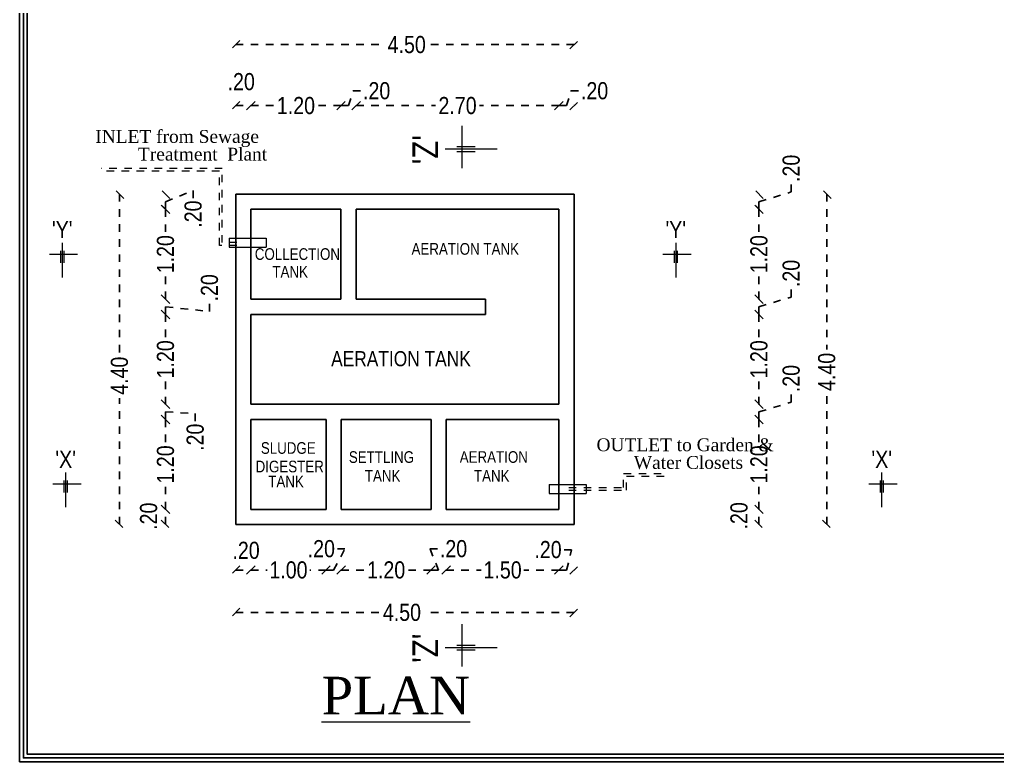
# Model space of a CAD drawing. Header units: metres. Extents: x 3396 to 3562, y 2179 to 2331.
# Drawn here: x 3535.96 to 3548.94, y 2251.16 to 2260.97 of the extents above; entities that cross this region are included whole.
import ezdxf

# ---------------------------------------------------------------- set-up
doc = ezdxf.new("R2010")
doc.units = ezdxf.units.M
doc.header["$PDMODE"] = 34
doc.linetypes.add('CENTER', pattern=[2, 1.25, -0.25, 0.25, -0.25])
for name, color, linetype, lineweight in [('DIM', 140, 'Continuous', 15), ('GRID', 252, 'CENTER', 5), ('text', 7, 'Continuous', 5)]:
    doc.layers.add(name, color=color, linetype=linetype, lineweight=lineweight)
doc.layers.add('WALL', color=1, linetype='Continuous')
doc.styles.add('BOUND1', font='times.ttf')
doc.styles.add('HANDWRITE', font='ARIALN.TTF')
doc.dimstyles.new('APP', dxfattribs={"dimscale": 0, "dimtxt": 9, "dimasz": 4.5, "dimexe": 0.18, "dimexo": 0.0625, "dimgap": 2, "dimtad": 0, "dimlfac": 0.0254, "dimzin": 4, "dimdsep": 46, "dimtxsty": 'HANDWRITE', "dimblk1": 'OBLIQUE', "dimblk2": 'OBLIQUE', "dimsah": 1, "dimcen": 0.09, "dimse1": 1, "dimse2": 1, "dimadec": 0, "dimazin": 0, "dimtfac": 1, "dimtmove": 0, "dimatfit": 3, "dimldrblk": 'OBLIQUE', "dimfxl": 0, "dimtolj": 1, "dimtzin": 0, "dimarcsym": 0})

# ---------------------------------------------------------------- blocks, each defined once
blk = doc.blocks.new('_Oblique')
at = {"color": 0, "linetype": 'ByBlock', "lineweight": -2}
blk.add_line((-0.5, -0.5), (0.5, 0.5), dxfattribs=at)
blk = doc.blocks.new('*D106')
at = {"layer": 'Defpoints', "color": 0}
for p in [(315747.26, -10963.84), (315807.51, -10963.84), (315807.51, -10971.71)]:
    blk.add_point(p, dxfattribs=at)
at = {"layer": 'GRID', "color": 0, "lineweight": -2}
blk.add_line((315747.26, -10971.71), (315747.26, -10963.84), dxfattribs=at)
at = {"layer": 'GRID', "color": 0, "lineweight": -2, "xscale": 4.5, "yscale": 4.5, "zscale": 4.5}
for p, rotation in [((315747.26, -10963.84), 90), ((315747.26, -10971.71), 270)]:
    blk.add_blockref('_Oblique', p, dxfattribs=dict(at, rotation=rotation))
at = {"layer": 'GRID', "color": 0, "insert": (315738.38, -10967.44), "char_height": 9, "attachment_point": 5, "rotation": 90, "style": 'HANDWRITE'}
blk.add_mtext('\\A1;.20', dxfattribs=at)
blk = doc.blocks.new('*D107')
at = {"layer": 'Defpoints', "color": 0}
for p in [(315747.26, -10916.59), (315806.24, -10916.59), (315807.51, -10963.84)]:
    blk.add_point(p, dxfattribs=at)
at = {"layer": 'GRID', "color": 0, "lineweight": -2}
for p, q in [((315747.26, -10916.59), (315747.26, -10928.99)), ((315747.26, -10963.84), (315747.26, -10951.45))]:
    blk.add_line(p, q, dxfattribs=at)
at = {"layer": 'GRID', "color": 0, "lineweight": -2, "xscale": 4.5, "yscale": 4.5, "zscale": 4.5}
for p, rotation in [((315747.26, -10916.59), 90), ((315747.26, -10963.84), 270)]:
    blk.add_blockref('_Oblique', p, dxfattribs=dict(at, rotation=rotation))
at = {"layer": 'GRID', "color": 0, "insert": (315747.26, -10940.22), "char_height": 9, "attachment_point": 5, "rotation": 90, "style": 'HANDWRITE'}
blk.add_mtext('\\A1;1.20', dxfattribs=at)
blk = doc.blocks.new('*D108')
at = {"layer": 'Defpoints', "color": 0}
for p in [(315747.26, -10908.59), (315806.24, -10908.59), (315806.24, -10916.59)]:
    blk.add_point(p, dxfattribs=at)
at = {"layer": 'GRID', "color": 0, "lineweight": -2}
for p, q in [((315747.26, -10916.59), (315747.26, -10908.59)), ((315747.26, -10912.59), (315762.88, -10913.52)), ((315762.88, -10913.52), (315762.88, -10917.52))]:
    blk.add_line(p, q, dxfattribs=at)
at = {"layer": 'GRID', "color": 0, "lineweight": -2, "xscale": 4.5, "yscale": 4.5, "zscale": 4.5}
for p, rotation in [((315747.26, -10908.59), 90), ((315747.26, -10916.59), 270)]:
    blk.add_blockref('_Oblique', p, dxfattribs=dict(at, rotation=rotation))
at = {"layer": 'GRID', "color": 0, "insert": (315762.88, -10925.95), "char_height": 9, "attachment_point": 5, "rotation": 90, "style": 'HANDWRITE'}
blk.add_mtext('\\A1;.20', dxfattribs=at)
blk = doc.blocks.new('*D109')
at = {"layer": 'Defpoints', "color": 0}
for p in [(315747.26, -10861.34), (315806.24, -10861.34), (315806.24, -10908.59)]:
    blk.add_point(p, dxfattribs=at)
at = {"layer": 'GRID', "color": 0, "lineweight": -2}
for p, q in [((315747.26, -10861.34), (315747.26, -10873.74)), ((315747.26, -10908.59), (315747.26, -10896.2))]:
    blk.add_line(p, q, dxfattribs=at)
at = {"layer": 'GRID', "color": 0, "lineweight": -2, "xscale": 4.5, "yscale": 4.5, "zscale": 4.5}
for p, rotation in [((315747.26, -10861.34), 90), ((315747.26, -10908.59), 270)]:
    blk.add_blockref('_Oblique', p, dxfattribs=dict(at, rotation=rotation))
at = {"layer": 'GRID', "color": 0, "insert": (315747.26, -10884.97), "char_height": 9, "attachment_point": 5, "rotation": 90, "style": 'HANDWRITE'}
blk.add_mtext('\\A1;1.20', dxfattribs=at)
blk = doc.blocks.new('*D110')
at = {"layer": 'Defpoints', "color": 0}
for p in [(315747.26, -10853.34), (315806.24, -10853.34), (315806.24, -10861.34)]:
    blk.add_point(p, dxfattribs=at)
at = {"layer": 'GRID', "color": 0, "lineweight": -2}
for p, q in [((315747.26, -10861.34), (315747.26, -10853.34)), ((315747.26, -10857.34), (315770.39, -10859.82)), ((315770.39, -10859.82), (315770.39, -10855.82))]:
    blk.add_line(p, q, dxfattribs=at)
at = {"layer": 'GRID', "color": 0, "lineweight": -2, "xscale": 4.5, "yscale": 4.5, "zscale": 4.5}
for p, rotation in [((315747.26, -10853.34), 90), ((315747.26, -10861.34), 270)]:
    blk.add_blockref('_Oblique', p, dxfattribs=dict(at, rotation=rotation))
at = {"layer": 'GRID', "color": 0, "insert": (315770.39, -10847.39), "char_height": 9, "attachment_point": 5, "rotation": 90, "style": 'HANDWRITE'}
blk.add_mtext('\\A1;.20', dxfattribs=at)
blk = doc.blocks.new('*D111')
at = {"layer": 'Defpoints', "color": 0}
for p in [(315747.26, -10806.09), (315806.24, -10806.09), (315806.24, -10853.34)]:
    blk.add_point(p, dxfattribs=at)
at = {"layer": 'GRID', "color": 0, "lineweight": -2}
for p, q in [((315747.26, -10806.09), (315747.26, -10818.49)), ((315747.26, -10853.34), (315747.26, -10840.95))]:
    blk.add_line(p, q, dxfattribs=at)
at = {"layer": 'GRID', "color": 0, "lineweight": -2, "xscale": 4.5, "yscale": 4.5, "zscale": 4.5}
for p, rotation in [((315747.26, -10806.09), 90), ((315747.26, -10853.34), 270)]:
    blk.add_blockref('_Oblique', p, dxfattribs=dict(at, rotation=rotation))
at = {"layer": 'GRID', "color": 0, "insert": (315747.26, -10829.72), "char_height": 9, "attachment_point": 5, "rotation": 90, "style": 'HANDWRITE'}
blk.add_mtext('\\A1;1.20', dxfattribs=at)
blk = doc.blocks.new('*D112')
at = {"layer": 'Defpoints', "color": 0}
for p in [(315747.26, -10798.09), (315806.24, -10798.09), (315806.24, -10806.09)]:
    blk.add_point(p, dxfattribs=at)
at = {"layer": 'GRID', "color": 0, "lineweight": -2}
for p, q in [((315747.26, -10802.09), (315761.79, -10796.2)), ((315761.79, -10796.2), (315761.79, -10800.2)), ((315747.26, -10806.09), (315747.26, -10798.09))]:
    blk.add_line(p, q, dxfattribs=at)
at = {"layer": 'GRID', "color": 0, "lineweight": -2, "xscale": 4.5, "yscale": 4.5, "zscale": 4.5}
for p, rotation in [((315747.26, -10798.09), 90), ((315747.26, -10806.09), 270)]:
    blk.add_blockref('_Oblique', p, dxfattribs=dict(at, rotation=rotation))
at = {"layer": 'GRID', "color": 0, "insert": (315761.79, -10808.64), "char_height": 9, "attachment_point": 5, "rotation": 90, "style": 'HANDWRITE'}
blk.add_mtext('\\A1;.20', dxfattribs=at)
blk = doc.blocks.new('*D113')
at = {"layer": 'Defpoints', "color": 0}
for p in [(315723.02, -10798.09), (315784.16, -10798.09), (315784.16, -10971.71)]:
    blk.add_point(p, dxfattribs=at)
at = {"layer": 'GRID', "color": 0, "lineweight": -2}
for p, q in [((315723.02, -10798.09), (315723.02, -10881.88)), ((315723.02, -10971.71), (315723.02, -10905.33))]:
    blk.add_line(p, q, dxfattribs=at)
at = {"layer": 'GRID', "color": 0, "lineweight": -2, "xscale": 4.5, "yscale": 4.5, "zscale": 4.5}
for p, rotation in [((315723.02, -10798.09), 90), ((315723.02, -10971.71), 270)]:
    blk.add_blockref('_Oblique', p, dxfattribs=dict(at, rotation=rotation))
at = {"layer": 'GRID', "color": 0, "insert": (315723.02, -10893.6), "char_height": 9, "attachment_point": 5, "rotation": 90, "style": 'HANDWRITE'}
blk.add_mtext('\\A1;4.40', dxfattribs=at)
blk = doc.blocks.new('*D114')
at = {"layer": 'Defpoints', "color": 0}
for p in [(315927.57, -10963.84), (316059.4, -10963.84), (315927.57, -10971.71)]:
    blk.add_point(p, dxfattribs=at)
at = {"layer": 'GRID', "color": 0, "lineweight": -2}
blk.add_line((316059.4, -10971.71), (316059.4, -10963.84), dxfattribs=at)
at = {"layer": 'GRID', "color": 0, "lineweight": -2, "xscale": 4.5, "yscale": 4.5, "zscale": 4.5}
for p, rotation in [((316059.4, -10963.84), 90), ((316059.4, -10971.71), 270)]:
    blk.add_blockref('_Oblique', p, dxfattribs=dict(at, rotation=rotation))
at = {"layer": 'GRID', "color": 0, "insert": (316048.92, -10967.24), "char_height": 9, "attachment_point": 5, "rotation": 90, "style": 'HANDWRITE'}
blk.add_mtext('\\A1;.20', dxfattribs=at)
blk = doc.blocks.new('*D115')
at = {"layer": 'Defpoints', "color": 0}
for p in [(315915.58, -10916.59), (316059.4, -10916.59), (315927.57, -10963.84)]:
    blk.add_point(p, dxfattribs=at)
at = {"layer": 'GRID', "color": 0, "lineweight": -2}
for p, q in [((316059.4, -10916.59), (316059.4, -10928.99)), ((316059.4, -10963.84), (316059.4, -10951.45))]:
    blk.add_line(p, q, dxfattribs=at)
at = {"layer": 'GRID', "color": 0, "lineweight": -2, "xscale": 4.5, "yscale": 4.5, "zscale": 4.5}
for p, rotation in [((316059.4, -10916.59), 90), ((316059.4, -10963.84), 270)]:
    blk.add_blockref('_Oblique', p, dxfattribs=dict(at, rotation=rotation))
at = {"layer": 'GRID', "color": 0, "insert": (316059.4, -10940.22), "char_height": 9, "attachment_point": 5, "rotation": 90, "style": 'HANDWRITE'}
blk.add_mtext('\\A1;1.20', dxfattribs=at)
blk = doc.blocks.new('*D116')
at = {"layer": 'Defpoints', "color": 0}
for p in [(315915.58, -10908.59), (316059.4, -10908.59), (315915.58, -10916.59)]:
    blk.add_point(p, dxfattribs=at)
at = {"layer": 'GRID', "color": 0, "lineweight": -2}
for p, q in [((316076.37, -10907.5), (316076.37, -10903.5)), ((316059.4, -10912.59), (316076.37, -10907.5)), ((316059.4, -10916.59), (316059.4, -10908.59))]:
    blk.add_line(p, q, dxfattribs=at)
at = {"layer": 'GRID', "color": 0, "lineweight": -2, "xscale": 4.5, "yscale": 4.5, "zscale": 4.5}
for p, rotation in [((316059.4, -10908.59), 90), ((316059.4, -10916.59), 270)]:
    blk.add_blockref('_Oblique', p, dxfattribs=dict(at, rotation=rotation))
at = {"layer": 'GRID', "color": 0, "insert": (316076.37, -10895.07), "char_height": 9, "attachment_point": 5, "rotation": 90, "style": 'HANDWRITE'}
blk.add_mtext('\\A1;.20', dxfattribs=at)
blk = doc.blocks.new('*D117')
at = {"layer": 'Defpoints', "color": 0}
for p in [(315905.09, -10861.34), (316059.4, -10861.34), (315915.58, -10908.59)]:
    blk.add_point(p, dxfattribs=at)
at = {"layer": 'GRID', "color": 0, "lineweight": -2}
for p, q in [((316059.4, -10861.34), (316059.4, -10873.74)), ((316059.4, -10908.59), (316059.4, -10896.2))]:
    blk.add_line(p, q, dxfattribs=at)
at = {"layer": 'GRID', "color": 0, "lineweight": -2, "xscale": 4.5, "yscale": 4.5, "zscale": 4.5}
for p, rotation in [((316059.4, -10861.34), 90), ((316059.4, -10908.59), 270)]:
    blk.add_blockref('_Oblique', p, dxfattribs=dict(at, rotation=rotation))
at = {"layer": 'GRID', "color": 0, "insert": (316059.4, -10884.97), "char_height": 9, "attachment_point": 5, "rotation": 90, "style": 'HANDWRITE'}
blk.add_mtext('\\A1;1.20', dxfattribs=at)
blk = doc.blocks.new('*D118')
at = {"layer": 'Defpoints', "color": 0}
for p in [(315905.09, -10853.34), (316059.4, -10853.34), (315905.09, -10861.34)]:
    blk.add_point(p, dxfattribs=at)
at = {"layer": 'GRID', "color": 0, "lineweight": -2}
for p, q in [((316059.4, -10857.34), (316076.37, -10852.25)), ((316076.37, -10852.25), (316076.37, -10848.25)), ((316059.4, -10861.34), (316059.4, -10853.34))]:
    blk.add_line(p, q, dxfattribs=at)
at = {"layer": 'GRID', "color": 0, "lineweight": -2, "xscale": 4.5, "yscale": 4.5, "zscale": 4.5}
for p, rotation in [((316059.4, -10853.34), 90), ((316059.4, -10861.34), 270)]:
    blk.add_blockref('_Oblique', p, dxfattribs=dict(at, rotation=rotation))
at = {"layer": 'GRID', "color": 0, "insert": (316076.37, -10839.82), "char_height": 9, "attachment_point": 5, "rotation": 90, "style": 'HANDWRITE'}
blk.add_mtext('\\A1;.20', dxfattribs=at)
blk = doc.blocks.new('*D119')
at = {"layer": 'Defpoints', "color": 0}
for p in [(315925.55, -10806.09), (316059.4, -10806.09), (315905.09, -10853.34)]:
    blk.add_point(p, dxfattribs=at)
at = {"layer": 'GRID', "color": 0, "lineweight": -2}
for p, q in [((316059.4, -10806.09), (316059.4, -10818.49)), ((316059.4, -10853.34), (316059.4, -10840.95))]:
    blk.add_line(p, q, dxfattribs=at)
at = {"layer": 'GRID', "color": 0, "lineweight": -2, "xscale": 4.5, "yscale": 4.5, "zscale": 4.5}
for p, rotation in [((316059.4, -10806.09), 90), ((316059.4, -10853.34), 270)]:
    blk.add_blockref('_Oblique', p, dxfattribs=dict(at, rotation=rotation))
at = {"layer": 'GRID', "color": 0, "insert": (316059.4, -10829.72), "char_height": 9, "attachment_point": 5, "rotation": 90, "style": 'HANDWRITE'}
blk.add_mtext('\\A1;1.20', dxfattribs=at)
blk = doc.blocks.new('*D120')
at = {"layer": 'Defpoints', "color": 0}
for p in [(315925.55, -10798.09), (316059.4, -10798.09), (315925.55, -10806.09)]:
    blk.add_point(p, dxfattribs=at)
at = {"layer": 'GRID', "color": 0, "lineweight": -2}
for p, q in [((316076.37, -10797), (316076.37, -10793)), ((316059.4, -10802.09), (316076.37, -10797)), ((316059.4, -10806.09), (316059.4, -10798.09))]:
    blk.add_line(p, q, dxfattribs=at)
at = {"layer": 'GRID', "color": 0, "lineweight": -2, "xscale": 4.5, "yscale": 4.5, "zscale": 4.5}
for p, rotation in [((316059.4, -10798.09), 90), ((316059.4, -10806.09), 270)]:
    blk.add_blockref('_Oblique', p, dxfattribs=dict(at, rotation=rotation))
at = {"layer": 'GRID', "color": 0, "insert": (316076.37, -10784.57), "char_height": 9, "attachment_point": 5, "rotation": 90, "style": 'HANDWRITE'}
blk.add_mtext('\\A1;.20', dxfattribs=at)
blk = doc.blocks.new('*D121')
at = {"layer": 'Defpoints', "color": 0}
for p in [(315907.89, -10798.09), (316095.06, -10798.09), (315907.89, -10971.71)]:
    blk.add_point(p, dxfattribs=at)
at = {"layer": 'GRID', "color": 0, "lineweight": -2}
for p, q in [((316095.06, -10798.09), (316095.06, -10879.87)), ((316095.06, -10971.71), (316095.06, -10903.31))]:
    blk.add_line(p, q, dxfattribs=at)
at = {"layer": 'GRID', "color": 0, "lineweight": -2, "xscale": 4.5, "yscale": 4.5, "zscale": 4.5}
for p, rotation in [((316095.06, -10798.09), 90), ((316095.06, -10971.71), 270)]:
    blk.add_blockref('_Oblique', p, dxfattribs=dict(at, rotation=rotation))
at = {"layer": 'GRID', "color": 0, "insert": (316095.06, -10891.59), "char_height": 9, "attachment_point": 5, "rotation": 90, "style": 'HANDWRITE'}
blk.add_mtext('\\A1;4.40', dxfattribs=at)
blk = doc.blocks.new('*D122')
at = {"layer": 'Defpoints', "color": 0}
for p in [(315792.16, -10751.61), (315784.16, -10811.98), (315792.16, -10811.98)]:
    blk.add_point(p, dxfattribs=at)
at = {"layer": 'GRID', "color": 0, "lineweight": -2}
blk.add_line((315784.16, -10751.61), (315792.16, -10751.61), dxfattribs=at)
at = {"layer": 'GRID', "color": 0, "lineweight": -2, "xscale": 4.5, "yscale": 4.5, "zscale": 4.5, "rotation": 180}
blk.add_blockref('_Oblique', (315784.16, -10751.61), dxfattribs=at)
at = {"layer": 'GRID', "color": 0, "lineweight": -2, "xscale": 4.5, "yscale": 4.5, "zscale": 4.5}
blk.add_blockref('_Oblique', (315792.16, -10751.61), dxfattribs=at)
at = {"layer": 'GRID', "color": 0, "insert": (315787.05, -10739.04), "char_height": 9, "attachment_point": 5, "style": 'HANDWRITE'}
blk.add_mtext('\\A1;.20', dxfattribs=at)
blk = doc.blocks.new('*D123')
at = {"layer": 'Defpoints', "color": 0}
for p in [(315839.53, -10751.61), (315839.53, -10806.09), (315792.16, -10811.98)]:
    blk.add_point(p, dxfattribs=at)
at = {"layer": 'GRID', "color": 0, "lineweight": -2}
for p, q in [((315792.16, -10751.61), (315804.62, -10751.61)), ((315839.53, -10751.61), (315827.07, -10751.61))]:
    blk.add_line(p, q, dxfattribs=at)
at = {"layer": 'GRID', "color": 0, "lineweight": -2, "xscale": 4.5, "yscale": 4.5, "zscale": 4.5, "rotation": 180}
blk.add_blockref('_Oblique', (315792.16, -10751.61), dxfattribs=at)
at = {"layer": 'GRID', "color": 0, "lineweight": -2, "xscale": 4.5, "yscale": 4.5, "zscale": 4.5}
blk.add_blockref('_Oblique', (315839.53, -10751.61), dxfattribs=at)
at = {"layer": 'GRID', "color": 0, "insert": (315815.85, -10751.61), "char_height": 9, "attachment_point": 5, "style": 'HANDWRITE'}
blk.add_mtext('\\A1;1.20', dxfattribs=at)
blk = doc.blocks.new('*D124')
at = {"layer": 'Defpoints', "color": 0}
for p in [(315847.53, -10751.61), (315839.53, -10806.09), (315847.53, -10806.09)]:
    blk.add_point(p, dxfattribs=at)
at = {"layer": 'GRID', "color": 0, "lineweight": -2}
for p, q in [((315843.53, -10751.61), (315845.86, -10743.83)), ((315845.86, -10743.83), (315849.86, -10743.83)), ((315839.53, -10751.61), (315847.53, -10751.61))]:
    blk.add_line(p, q, dxfattribs=at)
at = {"layer": 'GRID', "color": 0, "lineweight": -2, "xscale": 4.5, "yscale": 4.5, "zscale": 4.5, "rotation": 180}
blk.add_blockref('_Oblique', (315839.53, -10751.61), dxfattribs=at)
at = {"layer": 'GRID', "color": 0, "lineweight": -2, "xscale": 4.5, "yscale": 4.5, "zscale": 4.5}
blk.add_blockref('_Oblique', (315847.53, -10751.61), dxfattribs=at)
at = {"layer": 'GRID', "color": 0, "insert": (315858.3, -10743.83), "char_height": 9, "attachment_point": 5, "style": 'HANDWRITE'}
blk.add_mtext('\\A1;.20', dxfattribs=at)
blk = doc.blocks.new('*D125')
at = {"layer": 'Defpoints', "color": 0}
for p in [(315954.16, -10751.61), (315847.53, -10806.09), (315954.16, -10806.09)]:
    blk.add_point(p, dxfattribs=at)
at = {"layer": 'GRID', "color": 0, "lineweight": -2}
for p, q in [((315847.53, -10751.61), (315889.21, -10751.61)), ((315954.16, -10751.61), (315912.48, -10751.61))]:
    blk.add_line(p, q, dxfattribs=at)
at = {"layer": 'GRID', "color": 0, "lineweight": -2, "xscale": 4.5, "yscale": 4.5, "zscale": 4.5, "rotation": 180}
blk.add_blockref('_Oblique', (315847.53, -10751.61), dxfattribs=at)
at = {"layer": 'GRID', "color": 0, "lineweight": -2, "xscale": 4.5, "yscale": 4.5, "zscale": 4.5}
blk.add_blockref('_Oblique', (315954.16, -10751.61), dxfattribs=at)
at = {"layer": 'GRID', "color": 0, "insert": (315900.85, -10751.61), "char_height": 9, "attachment_point": 5, "style": 'HANDWRITE'}
blk.add_mtext('\\A1;2.70', dxfattribs=at)
blk = doc.blocks.new('*D126')
at = {"layer": 'Defpoints', "color": 0}
for p in [(315962.16, -10751.61), (315954.16, -10806.09), (315962.16, -10806.09)]:
    blk.add_point(p, dxfattribs=at)
at = {"layer": 'GRID', "color": 0, "lineweight": -2}
for p, q in [((315958.16, -10751.61), (315960.5, -10743.83)), ((315960.5, -10743.83), (315964.5, -10743.83)), ((315954.16, -10751.61), (315962.16, -10751.61))]:
    blk.add_line(p, q, dxfattribs=at)
at = {"layer": 'GRID', "color": 0, "lineweight": -2, "xscale": 4.5, "yscale": 4.5, "zscale": 4.5, "rotation": 180}
blk.add_blockref('_Oblique', (315954.16, -10751.61), dxfattribs=at)
at = {"layer": 'GRID', "color": 0, "lineweight": -2, "xscale": 4.5, "yscale": 4.5, "zscale": 4.5}
blk.add_blockref('_Oblique', (315962.16, -10751.61), dxfattribs=at)
at = {"layer": 'GRID', "color": 0, "insert": (315972.93, -10743.83), "char_height": 9, "attachment_point": 5, "style": 'HANDWRITE'}
blk.add_mtext('\\A1;.20', dxfattribs=at)
blk = doc.blocks.new('*D127')
at = {"layer": 'Defpoints', "color": 0}
for p in [(315962.16, -10719.55), (315784.16, -10798.09), (315962.16, -10798.09)]:
    blk.add_point(p, dxfattribs=at)
at = {"layer": 'GRID', "color": 0, "lineweight": -2}
for p, q in [((315784.16, -10719.55), (315862.39, -10719.55)), ((315962.16, -10719.55), (315885.83, -10719.55))]:
    blk.add_line(p, q, dxfattribs=at)
at = {"layer": 'GRID', "color": 0, "lineweight": -2, "xscale": 4.5, "yscale": 4.5, "zscale": 4.5, "rotation": 180}
blk.add_blockref('_Oblique', (315784.16, -10719.55), dxfattribs=at)
at = {"layer": 'GRID', "color": 0, "lineweight": -2, "xscale": 4.5, "yscale": 4.5, "zscale": 4.5}
blk.add_blockref('_Oblique', (315962.16, -10719.55), dxfattribs=at)
at = {"layer": 'GRID', "color": 0, "insert": (315874.11, -10719.55), "char_height": 9, "attachment_point": 5, "style": 'HANDWRITE'}
blk.add_mtext('\\A1;4.50', dxfattribs=at)
blk = doc.blocks.new('*D149')
at = {"layer": 'Defpoints', "color": 0}
for p in [(315784.16, -10946.08), (315792.16, -10946.08), (315792.16, -10995.72)]:
    blk.add_point(p, dxfattribs=at)
at = {"layer": 'GRID', "color": 0, "lineweight": -2}
blk.add_line((315784.16, -10995.72), (315792.16, -10995.72), dxfattribs=at)
at = {"layer": 'GRID', "color": 0, "lineweight": -2, "xscale": 4.5, "yscale": 4.5, "zscale": 4.5, "rotation": 180}
blk.add_blockref('_Oblique', (315784.16, -10995.72), dxfattribs=at)
at = {"layer": 'GRID', "color": 0, "lineweight": -2, "xscale": 4.5, "yscale": 4.5, "zscale": 4.5}
blk.add_blockref('_Oblique', (315792.16, -10995.72), dxfattribs=at)
at = {"layer": 'GRID', "color": 0, "insert": (315789.61, -10985.41), "char_height": 9, "attachment_point": 5, "style": 'HANDWRITE'}
blk.add_mtext('\\A1;.20', dxfattribs=at)
blk = doc.blocks.new('*D150')
at = {"layer": 'Defpoints', "color": 0}
for p in [(315792.16, -10946.08), (315831.66, -10951.24), (315831.66, -10995.72)]:
    blk.add_point(p, dxfattribs=at)
at = {"layer": 'GRID', "color": 0, "lineweight": -2}
for p, q in [((315792.16, -10995.72), (315800.69, -10995.72)), ((315831.66, -10995.72), (315823.14, -10995.72))]:
    blk.add_line(p, q, dxfattribs=at)
at = {"layer": 'GRID', "color": 0, "lineweight": -2, "xscale": 4.5, "yscale": 4.5, "zscale": 4.5, "rotation": 180}
blk.add_blockref('_Oblique', (315792.16, -10995.72), dxfattribs=at)
at = {"layer": 'GRID', "color": 0, "lineweight": -2, "xscale": 4.5, "yscale": 4.5, "zscale": 4.5}
blk.add_blockref('_Oblique', (315831.66, -10995.72), dxfattribs=at)
at = {"layer": 'GRID', "color": 0, "insert": (315811.91, -10995.72), "char_height": 9, "attachment_point": 5, "style": 'HANDWRITE'}
blk.add_mtext('\\A1;1.00', dxfattribs=at)
blk = doc.blocks.new('*D151')
at = {"layer": 'Defpoints', "color": 0}
for p in [(315831.66, -10951.24), (315839.66, -10951.24), (315839.66, -10995.72)]:
    blk.add_point(p, dxfattribs=at)
at = {"layer": 'GRID', "color": 0, "lineweight": -2}
for p, q in [((315835.66, -10995.72), (315841.63, -10984.54)), ((315841.63, -10984.54), (315837.63, -10984.54)), ((315831.66, -10995.72), (315839.66, -10995.72))]:
    blk.add_line(p, q, dxfattribs=at)
at = {"layer": 'GRID', "color": 0, "lineweight": -2, "xscale": 4.5, "yscale": 4.5, "zscale": 4.5, "rotation": 180}
blk.add_blockref('_Oblique', (315831.66, -10995.72), dxfattribs=at)
at = {"layer": 'GRID', "color": 0, "lineweight": -2, "xscale": 4.5, "yscale": 4.5, "zscale": 4.5}
blk.add_blockref('_Oblique', (315839.66, -10995.72), dxfattribs=at)
at = {"layer": 'GRID', "color": 0, "insert": (315829.2, -10984.54), "char_height": 9, "attachment_point": 5, "style": 'HANDWRITE'}
blk.add_mtext('\\A1;.20', dxfattribs=at)
blk = doc.blocks.new('*D152')
at = {"layer": 'Defpoints', "color": 0}
for p in [(315839.66, -10951.24), (315886.91, -10951.24), (315886.91, -10995.72)]:
    blk.add_point(p, dxfattribs=at)
at = {"layer": 'GRID', "color": 0, "lineweight": -2}
for p, q in [((315839.66, -10995.72), (315852.06, -10995.72)), ((315886.91, -10995.72), (315874.51, -10995.72))]:
    blk.add_line(p, q, dxfattribs=at)
at = {"layer": 'GRID', "color": 0, "lineweight": -2, "xscale": 4.5, "yscale": 4.5, "zscale": 4.5, "rotation": 180}
blk.add_blockref('_Oblique', (315839.66, -10995.72), dxfattribs=at)
at = {"layer": 'GRID', "color": 0, "lineweight": -2, "xscale": 4.5, "yscale": 4.5, "zscale": 4.5}
blk.add_blockref('_Oblique', (315886.91, -10995.72), dxfattribs=at)
at = {"layer": 'GRID', "color": 0, "insert": (315863.29, -10995.72), "char_height": 9, "attachment_point": 5, "style": 'HANDWRITE'}
blk.add_mtext('\\A1;1.20', dxfattribs=at)
blk = doc.blocks.new('*D153')
at = {"layer": 'Defpoints', "color": 0}
for p in [(315886.91, -10951.24), (315894.91, -10951.24), (315894.91, -10995.72)]:
    blk.add_point(p, dxfattribs=at)
at = {"layer": 'GRID', "color": 0, "lineweight": -2}
for p, q in [((315890.91, -10995.72), (315886.29, -10984.54)), ((315886.29, -10984.54), (315890.29, -10984.54)), ((315886.91, -10995.72), (315894.91, -10995.72))]:
    blk.add_line(p, q, dxfattribs=at)
at = {"layer": 'GRID', "color": 0, "lineweight": -2, "xscale": 4.5, "yscale": 4.5, "zscale": 4.5, "rotation": 180}
blk.add_blockref('_Oblique', (315886.91, -10995.72), dxfattribs=at)
at = {"layer": 'GRID', "color": 0, "lineweight": -2, "xscale": 4.5, "yscale": 4.5, "zscale": 4.5}
blk.add_blockref('_Oblique', (315894.91, -10995.72), dxfattribs=at)
at = {"layer": 'GRID', "color": 0, "insert": (315898.73, -10984.54), "char_height": 9, "attachment_point": 5, "style": 'HANDWRITE'}
blk.add_mtext('\\A1;.20', dxfattribs=at)
blk = doc.blocks.new('*D154')
at = {"layer": 'Defpoints', "color": 0}
for p in [(315954.16, -10943.57), (315894.91, -10951.24), (315954.16, -10995.72)]:
    blk.add_point(p, dxfattribs=at)
at = {"layer": 'GRID', "color": 0, "lineweight": -2}
for p, q in [((315894.91, -10995.72), (315913.31, -10995.72)), ((315954.16, -10995.72), (315935.76, -10995.72))]:
    blk.add_line(p, q, dxfattribs=at)
at = {"layer": 'GRID', "color": 0, "lineweight": -2, "xscale": 4.5, "yscale": 4.5, "zscale": 4.5, "rotation": 180}
blk.add_blockref('_Oblique', (315894.91, -10995.72), dxfattribs=at)
at = {"layer": 'GRID', "color": 0, "lineweight": -2, "xscale": 4.5, "yscale": 4.5, "zscale": 4.5}
blk.add_blockref('_Oblique', (315954.16, -10995.72), dxfattribs=at)
at = {"layer": 'GRID', "color": 0, "insert": (315924.54, -10995.72), "char_height": 9, "attachment_point": 5, "style": 'HANDWRITE'}
blk.add_mtext('\\A1;1.50', dxfattribs=at)
blk = doc.blocks.new('*D155')
at = {"layer": 'Defpoints', "color": 0}
for p in [(315954.16, -10943.57), (315962.16, -10943.57), (315962.16, -10995.72)]:
    blk.add_point(p, dxfattribs=at)
at = {"layer": 'GRID', "color": 0, "lineweight": -2}
for p, q in [((315960.87, -10985.03), (315956.87, -10985.03)), ((315958.16, -10995.72), (315960.87, -10985.03)), ((315954.16, -10995.72), (315962.16, -10995.72))]:
    blk.add_line(p, q, dxfattribs=at)
at = {"layer": 'GRID', "color": 0, "lineweight": -2, "xscale": 4.5, "yscale": 4.5, "zscale": 4.5, "rotation": 180}
blk.add_blockref('_Oblique', (315954.16, -10995.72), dxfattribs=at)
at = {"layer": 'GRID', "color": 0, "lineweight": -2, "xscale": 4.5, "yscale": 4.5, "zscale": 4.5}
blk.add_blockref('_Oblique', (315962.16, -10995.72), dxfattribs=at)
at = {"layer": 'GRID', "color": 0, "insert": (315948.43, -10985.03), "char_height": 9, "attachment_point": 5, "style": 'HANDWRITE'}
blk.add_mtext('\\A1;.20', dxfattribs=at)
blk = doc.blocks.new('*D156')
at = {"layer": 'Defpoints', "color": 0}
for p in [(315784.16, -10943.57), (315962.16, -10943.57), (315962.16, -11018.01)]:
    blk.add_point(p, dxfattribs=at)
at = {"layer": 'GRID', "color": 0, "lineweight": -2}
for p, q in [((315784.16, -11018.01), (315859.88, -11018.01)), ((315962.16, -11018.01), (315883.32, -11018.01))]:
    blk.add_line(p, q, dxfattribs=at)
at = {"layer": 'GRID', "color": 0, "lineweight": -2, "xscale": 4.5, "yscale": 4.5, "zscale": 4.5, "rotation": 180}
blk.add_blockref('_Oblique', (315784.16, -11018.01), dxfattribs=at)
at = {"layer": 'GRID', "color": 0, "lineweight": -2, "xscale": 4.5, "yscale": 4.5, "zscale": 4.5}
blk.add_blockref('_Oblique', (315962.16, -11018.01), dxfattribs=at)
at = {"layer": 'GRID', "color": 0, "insert": (315871.6, -11018.01), "char_height": 9, "attachment_point": 5, "style": 'HANDWRITE'}
blk.add_mtext('\\A1;4.50', dxfattribs=at)
blk = doc.blocks.new('FVXV')
at = {"color": 2}
for points in [[(316681.554, -10297.061), (315670.472, -10297.061), (315670.472, -11096.474), (316681.554, -11096.474)], [(316679.554, -10299.061), (315672.472, -10299.061), (315672.472, -11094.474), (316679.554, -11094.474)], [(316677.554, -10301.061), (315674.472, -10301.061), (315674.472, -11092.474), (316677.554, -11092.474)]]:
    blk.add_lwpolyline(points, close=True, dxfattribs=at)
at = {"layer": 'DIM'}
for p, q in [((315780.638, -10821.322), (315800.154, -10821.322)), ((315780.638, -10821.322), (315780.638, -10826.088)), ((315795.132, -10821.322), (315795.132, -10821.322)), ((315800.154, -10821.322), (315800.154, -10826.088)), ((315780.638, -10826.088), (315800.154, -10826.088)), ((315949.018, -10950.797), (315968.534, -10950.797)), ((315949.018, -10950.797), (315949.018, -10955.563)), ((315949.018, -10950.797), (315968.534, -10950.797)), ((315949.018, -10950.797), (315949.018, -10955.563)), ((315949.018, -10955.563), (315968.534, -10955.563)), ((315949.018, -10955.563), (315968.534, -10955.563)), ((315963.511, -10950.797), (315963.511, -10950.797)), ((315963.511, -10950.797), (315963.511, -10950.797)), ((315968.534, -10950.797), (315968.534, -10955.563)), ((315968.534, -10950.797), (315968.534, -10955.563))]:
    blk.add_line(p, q, dxfattribs=at)
at = {"layer": 'GRID'}
for p, q in [((315988.209, -10952.255), (315988.209, -10944.918)), ((315988.209, -10944.918), (316011.818, -10944.918)), ((315989.709, -10953.755), (315989.709, -10946.418)), ((315989.709, -10946.418), (316011.818, -10946.418)), ((315959.303, -10952.255), (315988.209, -10952.255)), ((315959.303, -10952.255), (315988.209, -10952.255)), ((315959.303, -10953.755), (315989.709, -10953.755)), ((315959.303, -10953.755), (315989.709, -10953.755))]:
    blk.add_line(p, q, dxfattribs=at)
for points in [[(315784.841, -10823.602), (315777.123, -10823.602), (315777.123, -10784.594), (315713.494, -10784.594)], [(315784.841, -10825.102), (315775.623, -10825.102), (315775.623, -10786.094), (315713.494, -10786.094)]]:
    blk.add_lwpolyline(points, dxfattribs=at)
at = {"layer": 'text'}
for p, q in [((315903.344, -10784.408), (315903.344, -10762.186)), ((315894.35, -10774.376), (315921.657, -10774.376)), ((315900.54, -10773.1), (315910.188, -10773.1)), ((315900.54, -10775.651), (315910.188, -10775.651)), ((315692.872, -10823.722), (315692.872, -10841.927)), ((316015.594, -10823.722), (316015.594, -10841.927)), ((315686.184, -10829.718), (315700.999, -10829.718)), ((315692.022, -10827.849), (315692.022, -10834.281)), ((315693.723, -10827.849), (315693.723, -10834.281)), ((316008.906, -10829.718), (316023.721, -10829.718)), ((316014.744, -10827.849), (316014.744, -10834.281)), ((316016.444, -10827.849), (316016.444, -10834.281)), ((315694.671, -10944.494), (315694.671, -10962.699)), ((316123.918, -10944.494), (316123.918, -10962.699)), ((315687.983, -10950.49), (315702.798, -10950.49)), ((315693.821, -10948.621), (315693.821, -10955.053)), ((315695.521, -10948.621), (315695.521, -10955.053)), ((316117.23, -10950.49), (316132.044, -10950.49)), ((316123.068, -10948.621), (316123.068, -10955.053)), ((316124.768, -10948.621), (316124.768, -10955.053)), ((315903.344, -11046.478), (315903.344, -11024.256)), ((315894.35, -11036.446), (315921.657, -11036.446)), ((315900.54, -11035.171), (315910.188, -11035.171)), ((315900.54, -11037.721), (315910.188, -11037.721))]:
    blk.add_line(p, q, dxfattribs=at)
at = {"layer": 'WALL', "lineweight": -2}
for p, q in [((315784.163, -10971.712), (315784.163, -10798.093)), ((315784.163, -10798.093), (315962.163, -10798.093)), ((315962.163, -10971.712), (315962.163, -10798.093)), ((315792.163, -10853.343), (315792.163, -10806.093)), ((315792.163, -10806.093), (315839.531, -10806.093)), ((315839.531, -10853.343), (315839.531, -10806.093)), ((315847.531, -10853.343), (315847.531, -10806.093)), ((315847.531, -10806.093), (315954.163, -10806.093)), ((315954.163, -10908.593), (315954.163, -10806.093)), ((315792.163, -10853.343), (315839.531, -10853.343)), ((315847.531, -10853.343), (315915.568, -10853.343)), ((315915.568, -10861.343), (315915.568, -10853.343)), ((315792.163, -10908.593), (315792.163, -10861.343)), ((315792.163, -10861.343), (315915.568, -10861.343)), ((315792.163, -10908.593), (315954.163, -10908.593)), ((315792.163, -10963.843), (315792.163, -10916.593)), ((315792.163, -10916.593), (315831.663, -10916.593)), ((315831.663, -10963.843), (315831.663, -10916.593)), ((315839.663, -10963.843), (315839.663, -10916.593)), ((315839.663, -10916.593), (315886.913, -10916.593)), ((315886.913, -10963.843), (315886.913, -10916.593)), ((315894.913, -10963.843), (315894.913, -10916.593)), ((315894.913, -10916.593), (315954.163, -10916.593)), ((315954.163, -10963.843), (315954.163, -10916.593)), ((315792.163, -10963.843), (315831.663, -10963.843)), ((315839.663, -10963.843), (315886.913, -10963.843)), ((315894.913, -10963.843), (315954.163, -10963.843)), ((315784.163, -10971.712), (315962.163, -10971.712))]:
    blk.add_line(p, q, dxfattribs=at)
at = {"layer": 'text'}
for s, height, style, p in [('INLET from Sewage', 6.75, 'BOUND1', (315710.315, -10771.173)), ('Treatment  Plant', 6.75, 'BOUND1', (315732.755, -10780.467)), ("'Y'", 9, 'HANDWRITE', (315687.5, -10821.236)), ("'Y'", 9, 'HANDWRITE', (316010.222, -10821.236)), ('COLLECTION', 6.1231, 'HANDWRITE', (315794.213, -10832.691)), ('AERATION TANK', 6.12306, 'HANDWRITE', (315876.653, -10829.979)), ('TANK', 6.1231, 'HANDWRITE', (315803.46, -10841.969)), ('AERATION TANK', 7.95998, 'HANDWRITE', (315834.365, -10888.621)), ('SLUDGE ', 6.1231, 'HANDWRITE', (315797.396, -10934.633)), ('OUTLET to Garden &', 6.75, 'BOUND1', (315973.95, -10933.252)), ("'X'", 9, 'HANDWRITE', (315689.299, -10942.008)), ('SETTLING', 6.1231, 'HANDWRITE', (315843.685, -10939.4)), ('AERATION', 6.1231, 'HANDWRITE', (315902.003, -10939.363)), ("'X'", 9, 'HANDWRITE', (316118.545, -10942.008)), ('DIGESTER', 6.1231, 'HANDWRITE', (315794.646, -10944.365)), ('Water Closets', 6.75, 'BOUND1', (315993.563, -10942.546)), ('TANK', 6.1231, 'HANDWRITE', (315852.097, -10949.28)), ('TANK', 6.1231, 'HANDWRITE', (315909.474, -10949.294)), ('TANK', 6.1231, 'HANDWRITE', (315801.292, -10952.296)), ('%%UPLAN', 19.8, 'BOUND1', (315829.312, -11071.612))]:
    blk.add_text(s, height=height, dxfattribs=dict(at, style=style)).set_placement(p)
at = {"layer": 'text', "style": 'HANDWRITE'}
for p in [(315890.62, -10782.434), (315890.62, -11044.505)]:
    blk.add_text("'Z'", height=13.5, rotation=90, dxfattribs=at).set_placement(p)
at = {"layer": 'GRID'}
for base, p1, p2, picture, middle in [((315962.163, -10719.546), (315784.163, -10798.093), (315962.163, -10798.093), '*D127', (315874.112, -10719.546)), ((315962.163, -11018.011), (315784.163, -10943.565), (315962.163, -10943.565), '*D156', (315871.601, -11018.011))]:
    dim = blk.add_linear_dim(base=base, p1=p1, p2=p2, text='4.50', dimstyle='APP', override={"dimscale": 1, "dimfxl": 0.18}, dxfattribs=at)
    dim.commit()
    dim.dimension.update_dxf_attribs({"geometry": picture, "text_midpoint": middle, "dimtype": 128})
for base, p1, p2, override, picture, middle in [((315792.163, -10751.608), (315784.163, -10811.981), (315792.163, -10811.981), {"dimscale": 1, "dimtmove": 2, "dimfxl": 0.18}, '*D122', (315787.048, -10739.037)), ((315962.163, -10995.724), (315954.163, -10943.565), (315962.163, -10943.565), {"dimscale": 1, "dimtmove": 1, "dimfxl": 0.18}, '*D155', (315954.866, -10985.033)), ((315792.163, -10995.724), (315784.163, -10946.082), (315792.163, -10946.082), {"dimscale": 1, "dimtmove": 2, "dimfxl": 0.18}, '*D149', (315789.607, -10985.407)), ((315839.663, -10995.724), (315831.663, -10951.24), (315839.663, -10951.24), {"dimscale": 1, "dimtmove": 1, "dimfxl": 0.18}, '*D151', (315835.634, -10984.541)), ((315894.913, -10995.724), (315886.913, -10951.24), (315894.913, -10951.24), {"dimscale": 1, "dimtmove": 1, "dimfxl": 0.18}, '*D153', (315892.294, -10984.541))]:
    dim = blk.add_linear_dim(base=base, p1=p1, p2=p2, dimstyle='APP', override=override, dxfattribs=at)
    dim.commit()
    dim.dimension.update_dxf_attribs({"geometry": picture, "text_midpoint": middle, "dimtype": 128})
for base, p1, p2, picture, middle in [((315847.531, -10751.608), (315839.531, -10806.093), (315847.531, -10806.093), '*D124', (315851.864, -10743.833)), ((315962.163, -10751.608), (315954.163, -10806.093), (315962.163, -10806.093), '*D126', (315966.495, -10743.833)), ((315839.531, -10751.608), (315792.163, -10811.981), (315839.531, -10806.093), '*D123', (315815.847, -10751.608)), ((315954.163, -10995.724), (315894.913, -10951.24), (315954.163, -10943.565), '*D154', (315924.538, -10995.724)), ((315831.663, -10995.724), (315792.163, -10946.082), (315831.663, -10951.24), '*D150', (315811.913, -10995.724)), ((315886.913, -10995.724), (315839.663, -10951.24), (315886.913, -10951.24), '*D152', (315863.288, -10995.724))]:
    dim = blk.add_linear_dim(base=base, p1=p1, p2=p2, dimstyle='APP', override={"dimscale": 1, "dimtmove": 1, "dimfxl": 0.18}, dxfattribs=at)
    dim.commit()
    dim.dimension.update_dxf_attribs({"geometry": picture, "text_midpoint": middle})
dim = blk.add_linear_dim(base=(315954.163, -10751.608), p1=(315847.531, -10806.093), p2=(315954.163, -10806.093), text='2.70', dimstyle='APP', override={"dimscale": 1, "dimtmove": 1, "dimfxl": 0.18}, dxfattribs=at)
dim.commit()
dim.dimension.update_dxf_attribs({"geometry": '*D125', "text_midpoint": (315900.847, -10751.608)})
for base, p1, p2, picture, middle in [((316059.404, -10798.093), (315925.551, -10806.093), (315925.551, -10798.093), '*D120', (316076.369, -10791.003)), ((315747.26, -10806.093), (315806.242, -10853.343), (315806.242, -10806.093), '*D111', (315747.26, -10829.718)), ((316059.404, -10806.093), (315905.095, -10853.343), (315925.551, -10806.093), '*D119', (316059.404, -10829.718)), ((316059.404, -10853.343), (315905.095, -10861.343), (315905.095, -10853.343), '*D118', (316076.369, -10846.253)), ((315747.26, -10861.343), (315806.242, -10908.593), (315806.242, -10861.343), '*D109', (315747.26, -10884.968)), ((316059.404, -10861.343), (315915.582, -10908.593), (315905.095, -10861.343), '*D117', (316059.404, -10884.968)), ((316059.404, -10908.593), (315915.582, -10916.593), (315915.582, -10908.593), '*D116', (316076.369, -10901.503)), ((315747.26, -10916.593), (315807.51, -10963.843), (315806.242, -10916.593), '*D107', (315747.26, -10940.218)), ((316059.404, -10916.593), (315927.567, -10963.843), (315915.582, -10916.593), '*D115', (316059.404, -10940.218))]:
    dim = blk.add_linear_dim(base=base, p1=p1, p2=p2, angle=90, dimstyle='APP', override={"dimscale": 1, "dimtmove": 1, "dimfxl": 0.18}, dxfattribs=at)
    dim.commit()
    dim.dimension.update_dxf_attribs({"geometry": picture, "text_midpoint": middle})
for base, p1, p2, picture, middle in [((315723.018, -10798.093), (315784.163, -10971.712), (315784.163, -10798.093), '*D113', (315723.018, -10893.605)), ((316095.057, -10798.093), (315907.895, -10971.712), (315907.895, -10798.093), '*D121', (316095.057, -10891.593))]:
    dim = blk.add_linear_dim(base=base, p1=p1, p2=p2, angle=90, text='4.40', dimstyle='APP', override={"dimscale": 1, "dimfxl": 0.18}, dxfattribs=at)
    dim.commit()
    dim.dimension.update_dxf_attribs({"geometry": picture, "text_midpoint": middle, "dimtype": 128})
for base, p1, p2, override, picture, middle in [((315747.26, -10798.093), (315806.242, -10806.093), (315806.242, -10798.093), {"dimscale": 1, "dimtmove": 1, "dimfxl": 0.18}, '*D112', (315761.788, -10802.199)), ((315747.26, -10853.343), (315806.242, -10861.343), (315806.242, -10853.343), {"dimscale": 1, "dimtmove": 1, "dimfxl": 0.18}, '*D110', (315770.389, -10853.824)), ((315747.26, -10908.593), (315806.242, -10916.593), (315806.242, -10908.593), {"dimscale": 1, "dimtmove": 1, "dimfxl": 0.18}, '*D108', (315762.885, -10919.518)), ((315747.26, -10963.843), (315807.51, -10971.712), (315807.51, -10963.843), {"dimscale": 1, "dimtmove": 2, "dimfxl": 0.18}, '*D106', (315738.381, -10967.444)), ((316059.404, -10963.843), (315927.567, -10971.712), (315927.567, -10963.843), {"dimscale": 1, "dimtmove": 2, "dimfxl": 0.18}, '*D114', (316048.917, -10967.237))]:
    dim = blk.add_linear_dim(base=base, p1=p1, p2=p2, angle=90, dimstyle='APP', override=override, dxfattribs=at)
    dim.commit()
    dim.dimension.update_dxf_attribs({"geometry": picture, "text_midpoint": middle, "dimtype": 128})

msp = doc.modelspace()

# ---------------------------------------------------------------- block references
at = {"xscale": 0.0252380332165683, "yscale": 0.0252380332165683, "zscale": 0.0252380332165683}
msp.add_blockref('FVXV', (-4430.94521, 2531.18151), dxfattribs=at)

doc.saveas('drawing.dxf')
